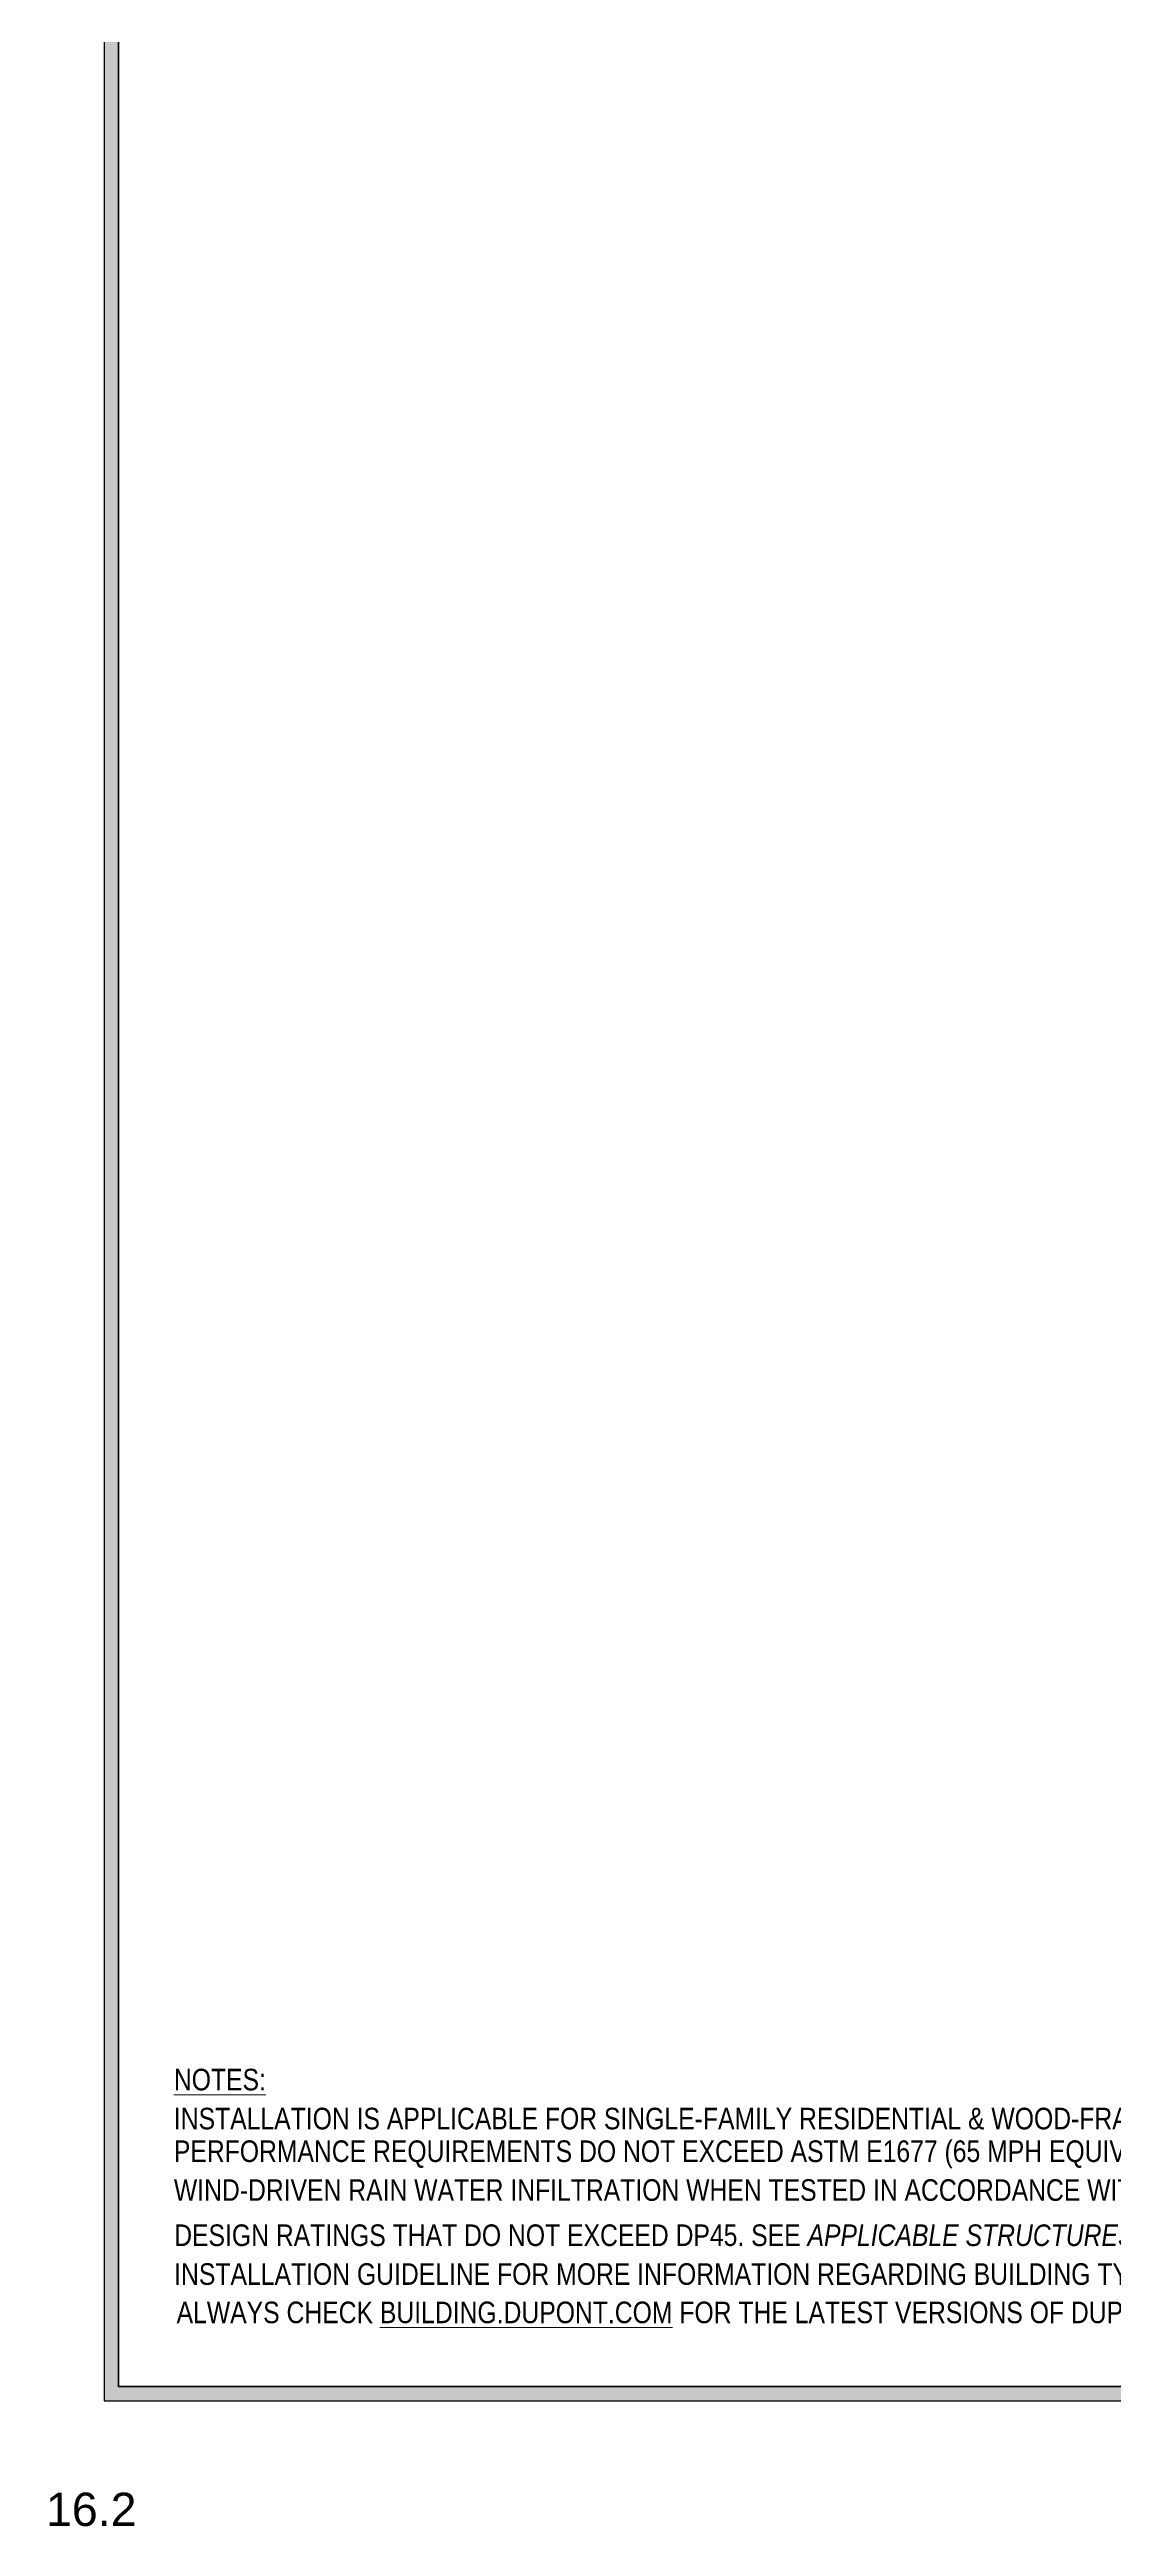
# Model space of a CAD drawing. Extents: x -1140 to 5605, y -816 to 2382.
# Drawn here: x 2322 to 2987, y -812 to 738 of the extents above; entities that cross this region are included whole.
import ezdxf

# ---------------------------------------------------------------- set-up
doc = ezdxf.new("R2010")
doc.units = 0
doc.header["$MEASUREMENT"] = 0
for name, color, linetype, lineweight in [('.ATI-TEXT', 7, 'Continuous', 0), ('0_0', 7, 'Continuous', 0), ('G-ANNO-TTLB', 7, 'Continuous', 0)]:
    doc.layers.add(name, color=color, linetype=linetype, lineweight=lineweight)

# ---------------------------------------------------------------- blocks, each defined once
blk = doc.blocks.new('Block_488')
at = {"layer": '.ATI-TEXT', "char_height": 0.2, "attachment_point": 7}
for s, insert in [('\\L\\C18;\\c0;\\FArial Narrow|b0|i0|c1;\\H13.500003;\\W1.000000;NOTES:\\l', (2399.6, -539.1)), ('\\C18;\\c0;\\FArial Narrow|b0|i0|c1;\\H13.500003;\\W1.000000;INSTALLATION IS APPLICABLE FOR SINGLE-FAMILY RESIDENTIAL & WOOD-FRAMED MULITI-FAMILY AND LIGHT COMMERCIAL BUILDINGS WHEN ', (2399.6, -563.5)), ('\\C18;\\c0;\\FArial Narrow|b0|i0|c1;\\H13.500003;\\W1.000000;PERFORMANCE REQUIREMENTS DO NOT EXCEED ASTM E1677 (65 MPH EQUIVALENT STRUCTURAL LOAD AND 50 MPH (6.24 PSF) EQUIVALENT', (2399.6, -587.8)), ('\\C18;\\c0;\\FArial Narrow|b0|i0|c1;\\H13.500003;\\W1.000000;WIND-DRIVEN RAIN WATER INFILTRATION WHEN TESTED IN ACCORDANCE WITH ASTM E331, ASTM E1105, OR SIMILAR), AND WINDOW/DOOR', (2399.6, -612.1)), ('\\C18;\\c0;\\FArial Narrow|b0|i0|c1;\\H13.500003;\\W1.000000;DESIGN RATINGS THAT DO NOT EXCEED DP45. SEE \\FArial Narrow Italic|b0|i1|c1;APPLICABLE STRUCTURES AND PERFORMANCE CRITERIA \\FArial Narrow|b0|i0|c1;IN THE APPLICABLE DUPONT', (2399.8, -636.5)), ('\\C18;\\c0;\\FArial Narrow|b0|i0|c1;\\H13.500003;\\W1.000000;INSTALLATION GUIDELINE FOR MORE INFORMATION REGARDING BUILDING TYPES AND BUILDING ENVELOPE PERFORMANCE.  ', (2399.8, -660.8)), ('\\C18;\\c0;\\FArial Narrow|b0|i0|c1;\\H13.500003;\\W1.000000;ALWAYS CHECK \\L\\C160;\\c16730368;BUILDING.DUPON\\l\\LT\\l\\L.COM\\l\\C18;\\c0; FOR THE LATEST VERSIONS OF DUPONT INSTALLATION GUIDELINES AND OTHER PRODUCT LITERATURE.', (2401.3, -684.8))]:
    blk.add_mtext(s, dxfattribs=dict(at, insert=insert))

msp = doc.modelspace()

# ---------------------------------------------------------------- hatches: boundary and pattern name
at = {"layer": 'G-ANNO-TTLB', "true_color": 0xff00ff, "transparency": 33554687}
h = msp.add_hatch(color=6, dxfattribs=at)
edge = h.paths.add_edge_path()
edge.add_spline(control_points=[(5285.6, -733.2), (5285.6, -733.2), (2356, -733.2), (2356, -733.2), (2356, -733.2), (2356, 1723.8), (2356, 1723.8), (2356, 1723.8), (5285.6, 1723.8), (5285.6, 1723.8), (5285.6, 1723.8), (5285.6, -733.2), (5285.6, -733.2)], knot_values=[0, 0, 0, 0, 1, 1, 1, 2, 2, 2, 3, 3, 3, 4, 4, 4, 4], degree=3, periodic=0)
edge = h.paths.add_edge_path()
edge.add_spline(control_points=[(2365, 1714.8), (2365, 1714.8), (2365, -724.2), (2365, -724.2), (2365, -724.2), (5276.6, -724.2), (5276.6, -724.2), (5276.6, -724.2), (5276.6, 1714.8), (5276.6, 1714.8), (5276.6, 1714.8), (2365, 1714.8), (2365, 1714.8)], knot_values=[0, 0, 0, 0, 1, 1, 1, 2, 2, 2, 3, 3, 3, 4, 4, 4, 4], degree=3, periodic=0)
edge.add_line((2365, 1714.8), (2365, 1714.8))

# ---------------------------------------------------------------- linework, layer by layer
at = {"layer": 'G-ANNO-TTLB', "color": 6, "lineweight": 30, "true_color": 0xff00ff}
for p, q in [((2356, 1723.8), (2356, -733.2)), ((2365, 1714.8), (2365, -724.2)), ((2365, -724.2), (2365, 1714.8)), ((2365, -724.2), (5276.6, -724.2)), ((5276.6, -724.2), (2365, -724.2)), ((2356, -733.2), (5285.6, -733.2))]:
    msp.add_line(p, q, dxfattribs=at)
at = {"layer": 'G-ANNO-TTLB', "color": 18, "lineweight": 0, "true_color": 0x000000}
msp.add_lwpolyline([(2365, -724.2), (2365, 1714.8), (5276.6, 1714.8), (5276.6, -724.2)], close=True, dxfattribs=at)
at = {"layer": 'G-ANNO-TTLB'}
for points in [[(5285.6, -733.2), (5285.6, -733.2), (2356, -733.2), (2356, -733.2), (2356, -733.2), (2356, 1723.8), (2356, 1723.8), (2356, 1723.8), (5285.6, 1723.8), (5285.6, 1723.8), (5285.6, 1723.8), (5285.6, -733.2), (5285.6, -733.2)], [(2365, 1714.8), (2365, 1714.8), (2365, -724.2), (2365, -724.2), (2365, -724.2), (5276.6, -724.2), (5276.6, -724.2), (5276.6, -724.2), (5276.6, 1714.8), (5276.6, 1714.8), (5276.6, 1714.8), (2365, 1714.8), (2365, 1714.8)]]:
    msp.add_open_spline(points, degree=3, knots=[0, 0, 0, 0, 1, 1, 1, 2, 2, 2, 3, 3, 3, 4, 4, 4, 4], dxfattribs=at)

# ---------------------------------------------------------------- block references
at = {"layer": '.ATI-TEXT'}
msp.add_blockref('Block_488', (0, 0), dxfattribs=at)

# ---------------------------------------------------------------- texts
at = {"layer": '0_0', "insert": (2319.6, -811.8), "char_height": 0.2, "attachment_point": 7}
msp.add_mtext('\\C18;\\c0;\\FArial|b0|i0|c1;\\H20.833332;\\W1.000000;16.2', dxfattribs=at)

doc.saveas('drawing.dxf')
